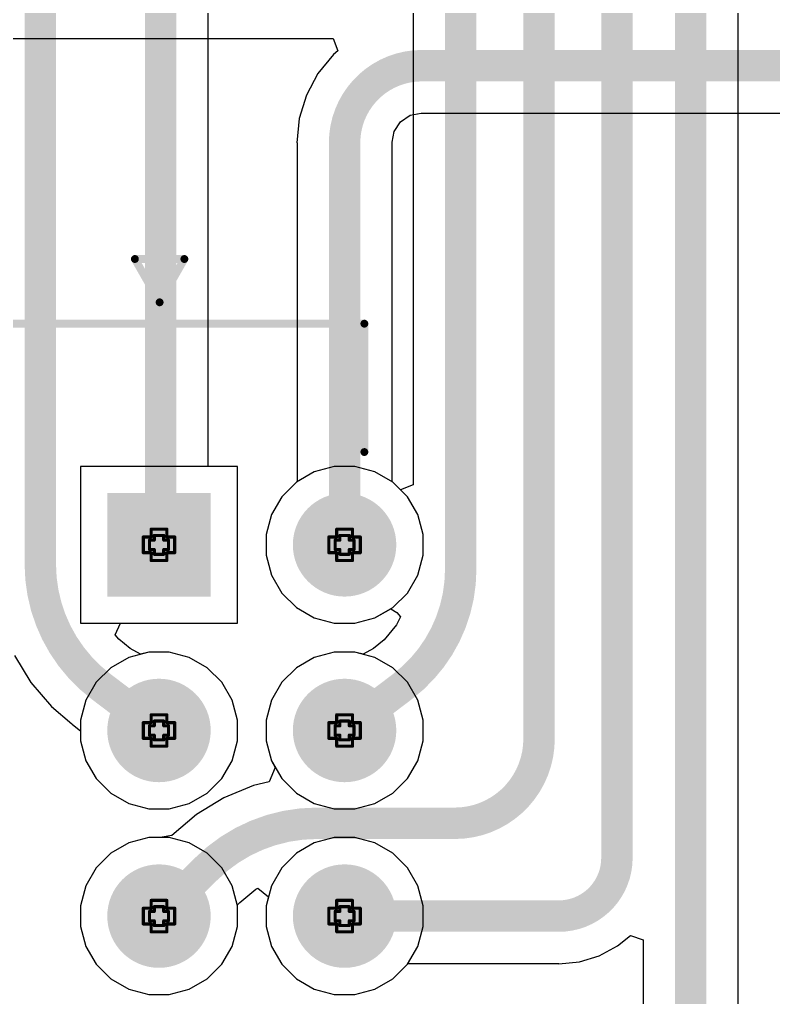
# Model space of a CAD drawing. Header units: inches. Extents: x 0 to 11.4, y 0 to 6.8.
# Drawn here: x 0.271 to 0.751, y 1.942 to 2.565 of the extents above; entities that cross this region are included whole.
import ezdxf

# ---------------------------------------------------------------- set-up
doc = ezdxf.new("R2010")
doc.units = ezdxf.units.IN
doc.header["$MEASUREMENT"] = 0
for name, color, linetype in [('Bottom Layer', 5, 'Continuous'), ('Bottom Overlay', 54, 'Continuous'), ('Bottom Solder', 6, 'Continuous'), ('Drill Drawing', 1, 'Continuous'), ('Multi-Layer', 9, 'Continuous'), ('Pad Holes', 156, 'Continuous'), ('Top Layer', 1, 'Continuous'), ('Top Solder', 216, 'Continuous')]:
    doc.layers.add(name, color=color, linetype=linetype)

# ---------------------------------------------------------------- blocks, each defined once
blk = doc.blocks.new('0430450800_B_55')
at = {"layer": 'Bottom Layer'}
h = blk.add_hatch(color=5, dxfattribs=at)
edge = h.paths.add_edge_path()
edge.add_arc((-0.05906, -0.02598), 0.02992, 0, 360)
h = blk.add_hatch(color=5, dxfattribs=at)
edge = h.paths.add_edge_path()
edge.add_arc((0.05906, -0.02598), 0.02992, 0, 360)
blk.add_hatch(color=5, dxfattribs=at).paths.add_polyline_path([(0.14724, 0.00394), (0.20709, 0.00394), (0.20709, -0.05591), (0.14724, -0.05591)])
h = blk.add_hatch(color=5, dxfattribs=at)
edge = h.paths.add_edge_path()
edge.add_arc((-0.05906, -0.14409), 0.02992, 0, 360)
h = blk.add_hatch(color=5, dxfattribs=at)
edge = h.paths.add_edge_path()
edge.add_arc((0.05906, -0.14409), 0.02992, 0, 360)
h = blk.add_hatch(color=5, dxfattribs=at)
edge = h.paths.add_edge_path()
edge.add_arc((0.17717, -0.14409), 0.02992, 0, 360)
at = {"layer": 'Bottom Solder'}
h = blk.add_hatch(color=6, dxfattribs=at)
edge = h.paths.add_edge_path()
edge.add_arc((-0.05906, -0.02598), 0.03292, 0, 360)
h = blk.add_hatch(color=6, dxfattribs=at)
edge = h.paths.add_edge_path()
edge.add_arc((0.05906, -0.02598), 0.03292, 0, 360)
blk.add_hatch(color=6, dxfattribs=at).paths.add_polyline_path([(0.14424, 0.00694), (0.21009, 0.00694), (0.21009, -0.05891), (0.14424, -0.05891)])
h = blk.add_hatch(color=6, dxfattribs=at)
edge = h.paths.add_edge_path()
edge.add_arc((-0.05906, -0.14409), 0.03292, 0, 360)
h = blk.add_hatch(color=6, dxfattribs=at)
edge = h.paths.add_edge_path()
edge.add_arc((0.05906, -0.14409), 0.03292, 0, 360)
h = blk.add_hatch(color=6, dxfattribs=at)
edge = h.paths.add_edge_path()
edge.add_arc((0.17717, -0.14409), 0.03292, 0, 360)
at = {"layer": 'Multi-Layer'}
h = blk.add_hatch(color=9, dxfattribs=at)
edge = h.paths.add_edge_path()
edge.add_arc((-0.05906, -0.02598), 0.02992, 0, 360)
h = blk.add_hatch(color=9, dxfattribs=at)
edge = h.paths.add_edge_path()
edge.add_arc((0.05906, -0.02598), 0.02992, 0, 360)
blk.add_hatch(color=9, dxfattribs=at).paths.add_polyline_path([(0.14724, 0.00394), (0.20709, 0.00394), (0.20709, -0.05591), (0.14724, -0.05591)])
h = blk.add_hatch(color=9, dxfattribs=at)
edge = h.paths.add_edge_path()
edge.add_arc((-0.05906, -0.14409), 0.02992, 0, 360)
h = blk.add_hatch(color=9, dxfattribs=at)
edge = h.paths.add_edge_path()
edge.add_arc((0.05906, -0.14409), 0.02992, 0, 360)
h = blk.add_hatch(color=9, dxfattribs=at)
edge = h.paths.add_edge_path()
edge.add_arc((0.17717, -0.14409), 0.02992, 0, 360)
at = {"layer": 'Pad Holes'}
h = blk.add_hatch(color=7, dxfattribs=at)
edge = h.paths.add_edge_path()
edge.add_arc((-0.05906, -0.02598), 0.02008, 0, 360)
h = blk.add_hatch(color=7, dxfattribs=at)
edge = h.paths.add_edge_path()
edge.add_arc((0.05906, -0.02598), 0.02008, 0, 360)
h = blk.add_hatch(color=7, dxfattribs=at)
edge = h.paths.add_edge_path()
edge.add_arc((0.17717, -0.02598), 0.02008, 0, 360)
h = blk.add_hatch(color=7, dxfattribs=at)
edge = h.paths.add_edge_path()
edge.add_arc((-0.05906, -0.14409), 0.02008, 0, 360)
h = blk.add_hatch(color=7, dxfattribs=at)
edge = h.paths.add_edge_path()
edge.add_arc((0.05906, -0.14409), 0.02008, 0, 360)
h = blk.add_hatch(color=7, dxfattribs=at)
edge = h.paths.add_edge_path()
edge.add_arc((0.17717, -0.14409), 0.02008, 0, 360)
at = {"layer": 'Top Layer'}
h = blk.add_hatch(color=1, dxfattribs=at)
edge = h.paths.add_edge_path()
edge.add_arc((-0.05906, -0.02598), 0.02992, 0, 360)
h = blk.add_hatch(color=1, dxfattribs=at)
edge = h.paths.add_edge_path()
edge.add_arc((0.05906, -0.02598), 0.02992, 0, 360)
blk.add_hatch(color=1, dxfattribs=at).paths.add_polyline_path([(0.14724, 0.00394), (0.20709, 0.00394), (0.20709, -0.05591), (0.14724, -0.05591)])
h = blk.add_hatch(color=1, dxfattribs=at)
edge = h.paths.add_edge_path()
edge.add_arc((-0.05906, -0.14409), 0.02992, 0, 360)
h = blk.add_hatch(color=1, dxfattribs=at)
edge = h.paths.add_edge_path()
edge.add_arc((0.05906, -0.14409), 0.02992, 0, 360)
h = blk.add_hatch(color=1, dxfattribs=at)
edge = h.paths.add_edge_path()
edge.add_arc((0.17717, -0.14409), 0.02992, 0, 360)
at = {"layer": 'Top Solder'}
h = blk.add_hatch(color=216, dxfattribs=at)
edge = h.paths.add_edge_path()
edge.add_arc((-0.05906, -0.02598), 0.03292, 0, 360)
h = blk.add_hatch(color=216, dxfattribs=at)
edge = h.paths.add_edge_path()
edge.add_arc((0.05906, -0.02598), 0.03292, 0, 360)
blk.add_hatch(color=216, dxfattribs=at).paths.add_polyline_path([(0.14424, 0.00694), (0.21009, 0.00694), (0.21009, -0.05891), (0.14424, -0.05891)])
h = blk.add_hatch(color=216, dxfattribs=at)
edge = h.paths.add_edge_path()
edge.add_arc((-0.05906, -0.14409), 0.03292, 0, 360)
h = blk.add_hatch(color=216, dxfattribs=at)
edge = h.paths.add_edge_path()
edge.add_arc((0.05906, -0.14409), 0.03292, 0, 360)
h = blk.add_hatch(color=216, dxfattribs=at)
edge = h.paths.add_edge_path()
edge.add_arc((0.17717, -0.14409), 0.03292, 0, 360)
at = {"layer": 'Bottom Overlay', "const_width": 0.005}
for points in [[(0.31791, 0.3252), (0.31791, -0.15669)], [(0.35906, -0.01063), (0.3315, -0.02638)], [(0.35906, -0.01063), (0.35906, -0.04213)], [(0.3315, -0.02638), (0.35906, -0.04213)], [(0.23622, -0.15669), (0.31791, -0.15669)]]:
    blk.add_lwpolyline(points, dxfattribs=at)
at = {"layer": 'Bottom Overlay', "const_width": 0.0025}
for points in [[(0.35781, -0.01063, 1), (0.36031, -0.01063, 1)], [(0.35781, -0.01063, 1), (0.36031, -0.01063, 1)], [(0.33025, -0.02638, 1), (0.33275, -0.02638, 1)], [(0.33025, -0.02638, 1), (0.33275, -0.02638, 1)], [(0.35781, -0.04213, 1), (0.36031, -0.04213, 1)], [(0.35781, -0.04213, 1), (0.36031, -0.04213, 1)], [(0.23497, -0.15669, 1), (0.23747, -0.15669, 1)], [(0.31666, -0.15669, 1), (0.31916, -0.15669, 1)], [(0.31666, -0.15669, 1), (0.31916, -0.15669, 1)]]:
    blk.add_lwpolyline(points, format="xyb", close=True, dxfattribs=at)

msp = doc.modelspace()

# ---------------------------------------------------------------- linework, layer by layer
at = {"layer": 'Bottom Layer'}
for p, q in [((0.39124, 2.28035), (0.39124, 2.80851)), ((0.72855, 1.91731), (0.72855, 2.75604)), ((0.52174, 2.60614), (0.52174, 2.26869)), ((0.40991, 2.28035), (0.39124, 2.28035)), ((0.40991, 2.1805), (0.40991, 2.28035)), ((0.47152, 2.28035), (0.45883, 2.27694)), ((0.48467, 2.28035), (0.47152, 2.28035)), ((0.49736, 2.27694), (0.48467, 2.28035)), ((0.45883, 2.27694), (0.44744, 2.27037)), ((0.50875, 2.27037), (0.49736, 2.27694)), ((0.44744, 2.27037), (0.43815, 2.26108)), ((0.51374, 2.26538), (0.50875, 2.27037)), ((0.52174, 2.26869), (0.51374, 2.26538)), ((0.43815, 2.26108), (0.43158, 2.24969)), ((0.43158, 2.24969), (0.42817, 2.237)), ((0.42817, 2.237), (0.42817, 2.22385)), ((0.42817, 2.22385), (0.43158, 2.21116)), ((0.43158, 2.21116), (0.43815, 2.19977)), ((0.43815, 2.19977), (0.44744, 2.19048)), ((0.44744, 2.19048), (0.45883, 2.18391)), ((0.49736, 2.18391), (0.50747, 2.18974)), ((0.50747, 2.18974), (0.51134, 2.18742)), ((0.51377, 2.18456), (0.51112, 2.1796)), ((0.51134, 2.18742), (0.51377, 2.18456)), ((0.33201, 2.17327), (0.33543, 2.1805)), ((0.33543, 2.1805), (0.40991, 2.1805)), ((0.45883, 2.18391), (0.47152, 2.1805)), ((0.47152, 2.1805), (0.48467, 2.1805)), ((0.48467, 2.1805), (0.49736, 2.18391)), ((0.51112, 2.1796), (0.50323, 2.16999)), ((0.33441, 2.17035), (0.33201, 2.17327)), ((0.34154, 2.16449), (0.33441, 2.17035)), ((0.50323, 2.16999), (0.49653, 2.16449)), ((0.26802, 2.15994), (0.27852, 2.1428)), ((0.34823, 2.16085), (0.34154, 2.16449)), ((0.35341, 2.16224), (0.34823, 2.16085)), ((0.36656, 2.16224), (0.35341, 2.16224)), ((0.37925, 2.15883), (0.36656, 2.16224)), ((0.47152, 2.16224), (0.45883, 2.15883)), ((0.48467, 2.16224), (0.47152, 2.16224)), ((0.48985, 2.16085), (0.48467, 2.16224)), ((0.49653, 2.16449), (0.48985, 2.16085)), ((0.39064, 2.15226), (0.37925, 2.15883)), ((0.45883, 2.15883), (0.44744, 2.15226)), ((0.39993, 2.14297), (0.39064, 2.15226)), ((0.44744, 2.15226), (0.43815, 2.14297)), ((0.27852, 2.1428), (0.29158, 2.12752)), ((0.4065, 2.13158), (0.39993, 2.14297)), ((0.43815, 2.14297), (0.43158, 2.13158)), ((0.40991, 2.11889), (0.4065, 2.13158)), ((0.43158, 2.13158), (0.42817, 2.11889)), ((0.29158, 2.12752), (0.30448, 2.11649)), ((0.30448, 2.11649), (0.30488, 2.1161)), ((0.30488, 2.1161), (0.31006, 2.11218)), ((0.40991, 2.10574), (0.40991, 2.11889)), ((0.42817, 2.11889), (0.42817, 2.10574)), ((0.31006, 2.11218), (0.31006, 2.10574)), ((0.31006, 2.10574), (0.31347, 2.09305)), ((0.4065, 2.09305), (0.40991, 2.10574)), ((0.42817, 2.10574), (0.43158, 2.09305)), ((0.31347, 2.09305), (0.32004, 2.08166)), ((0.39993, 2.08166), (0.4065, 2.09305)), ((0.43158, 2.09305), (0.43401, 2.08883)), ((0.43401, 2.08883), (0.43007, 2.07966)), ((0.32004, 2.08166), (0.32933, 2.07237)), ((0.39064, 2.07237), (0.39993, 2.08166)), ((0.43007, 2.07966), (0.42016, 2.07728)), ((0.32933, 2.07237), (0.34072, 2.0658)), ((0.37925, 2.0658), (0.39064, 2.07237)), ((0.42016, 2.07728), (0.40126, 2.06945)), ((0.40126, 2.06945), (0.38381, 2.05876)), ((0.34072, 2.0658), (0.35341, 2.06239)), ((0.35341, 2.06239), (0.36656, 2.06239)), ((0.36656, 2.06239), (0.37925, 2.0658)), ((0.38381, 2.05876), (0.36825, 2.04547)), ((0.35341, 2.04413), (0.34072, 2.04072)), ((0.36081, 2.04413), (0.35341, 2.04413)), ((0.36825, 2.04547), (0.36081, 2.04413)), ((0.34072, 2.04072), (0.32933, 2.03415)), ((0.32933, 2.03415), (0.32004, 2.02486)), ((0.32004, 2.02486), (0.31347, 2.01347)), ((0.31347, 2.01347), (0.31006, 2.00078)), ((0.4114, 2.00291), (0.42166, 2.01133)), ((0.42166, 2.01133), (0.42289, 2.01199)), ((0.42289, 2.01199), (0.42972, 2.00656)), ((0.42972, 2.00656), (0.42817, 2.00078)), ((0.31006, 2.00078), (0.31006, 1.98763)), ((0.40979, 2.00122), (0.41115, 2.00257)), ((0.40991, 2.00078), (0.40979, 2.00122)), ((0.40991, 1.98763), (0.40991, 2.00078)), ((0.41115, 2.00257), (0.4114, 2.00291)), ((0.42817, 2.00078), (0.42817, 1.98763)), ((0.31006, 1.98763), (0.31347, 1.97494)), ((0.4065, 1.97494), (0.40991, 1.98763)), ((0.42817, 1.98763), (0.43158, 1.97494)), ((0.65184, 1.97522), (0.66003, 1.98194)), ((0.66003, 1.98194), (0.66803, 1.97912)), ((0.66803, 1.97912), (0.66803, 1.91731)), ((0.31347, 1.97494), (0.32004, 1.96355)), ((0.39993, 1.96355), (0.4065, 1.97494)), ((0.43158, 1.97494), (0.43815, 1.96355)), ((0.64021, 1.969), (0.65184, 1.97522)), ((0.62759, 1.96517), (0.64021, 1.969)), ((0.32004, 1.96355), (0.32933, 1.95426)), ((0.39064, 1.95426), (0.39993, 1.96355)), ((0.43815, 1.96355), (0.44744, 1.95426)), ((0.50875, 1.95426), (0.51804, 1.96355)), ((0.51804, 1.96355), (0.51827, 1.96395)), ((0.51827, 1.96395), (0.61446, 1.96395)), ((0.61446, 1.96388), (0.62759, 1.96517)), ((0.61446, 1.96395), (0.61446, 1.96388)), ((0.32933, 1.95426), (0.34072, 1.94769)), ((0.37925, 1.94769), (0.39064, 1.95426)), ((0.44744, 1.95426), (0.45883, 1.94769)), ((0.49736, 1.94769), (0.50875, 1.95426)), ((0.34072, 1.94769), (0.35341, 1.94428)), ((0.36656, 1.94428), (0.37925, 1.94769)), ((0.45883, 1.94769), (0.47152, 1.94428)), ((0.48467, 1.94428), (0.49736, 1.94769)), ((0.35341, 1.94428), (0.36656, 1.94428)), ((0.47152, 1.94428), (0.48467, 1.94428))]:
    msp.add_line(p, q, dxfattribs=at)
at = {"layer": 'Bottom Layer', "const_width": 0.02}
for points in [[(0.65142, 2.03116), (0.65142, 2.88479)], [(0.36098, 2.23142), (0.36098, 2.83437)], [(0.69829, 1.91731), (0.69829, 2.78191)], [(0.28445, 2.2181), (0.28445, 2.73037)], [(0.60185, 2.10685), (0.60185, 2.68068)], [(0.552, 2.21483), (0.552, 2.632)], [(0.32315, 2.14022), (0.35998, 2.11232)], [(0.47809, 2.11232), (0.51492, 2.14022)], [(0.46046, 2.05326), (0.54826, 2.05326)], [(0.35998, 1.9942), (0.38975, 2.02397)], [(0.47809, 1.9942), (0.61446, 1.9942)]]:
    msp.add_lwpolyline(points, dxfattribs=at)
for points in [[(0.36098, 2.23142, -0.414214), (0.35998, 2.23043)], [(0.32315, 2.14022, -0.234772), (0.28445, 2.2181)], [(0.552, 2.21483, -0.234771), (0.51492, 2.14022)], [(0.60185, 2.10685, -0.414214), (0.54826, 2.05326)], [(0.38975, 2.02397, -0.198912), (0.46046, 2.05326)], [(0.65142, 2.03116, -0.414214), (0.61446, 1.9942)]]:
    msp.add_lwpolyline(points, format="xyb", dxfattribs=at)
at = {"layer": 'Bottom Layer', "const_width": 0.01}
for points in [[(0.35498, 2.23043, 1), (0.36498, 2.23043, 1)], [(0.35598, 2.23142, 1), (0.36598, 2.23142, 1)], [(0.35598, 2.23142, 1), (0.36598, 2.23142, 1)], [(0.27945, 2.2181, 1), (0.28945, 2.2181, 1)], [(0.27945, 2.2181, 1), (0.28945, 2.2181, 1)], [(0.547, 2.21483, 1), (0.557, 2.21483, 1)], [(0.547, 2.21483, 1), (0.557, 2.21483, 1)], [(0.31815, 2.14022, 1), (0.32815, 2.14022, 1)], [(0.31815, 2.14022, 1), (0.32815, 2.14022, 1)], [(0.50992, 2.14022, 1), (0.51992, 2.14022, 1)], [(0.50992, 2.14022, 1), (0.51992, 2.14022, 1)], [(0.35498, 2.11232, 1), (0.36498, 2.11232, 1)], [(0.47309, 2.11232, 1), (0.48309, 2.11232, 1)], [(0.59685, 2.10685, 1), (0.60685, 2.10685, 1)], [(0.59685, 2.10685, 1), (0.60685, 2.10685, 1)], [(0.45546, 2.05326, 1), (0.46546, 2.05326, 1)], [(0.45546, 2.05326, 1), (0.46546, 2.05326, 1)], [(0.54326, 2.05326, 1), (0.55326, 2.05326, 1)], [(0.54326, 2.05326, 1), (0.55326, 2.05326, 1)], [(0.64642, 2.03116, 1), (0.65642, 2.03116, 1)], [(0.64642, 2.03116, 1), (0.65642, 2.03116, 1)], [(0.38475, 2.02397, 1), (0.39475, 2.02397, 1)], [(0.38475, 2.02397, 1), (0.39475, 2.02397, 1)], [(0.35498, 1.9942, 1), (0.36498, 1.9942, 1)], [(0.47309, 1.9942, 1), (0.48309, 1.9942, 1)], [(0.60946, 1.9942, 1), (0.61946, 1.9942, 1)], [(0.60946, 1.9942, 1), (0.61946, 1.9942, 1)]]:
    msp.add_lwpolyline(points, format="xyb", close=True, dxfattribs=at)
at = {"layer": 'Drill Drawing', "const_width": 0.002}
for points in [[(0.35498, 2.23543), (0.35498, 2.24043)], [(0.35498, 2.24043), (0.36498, 2.24043)], [(0.36498, 2.23543), (0.36498, 2.24043)], [(0.47309, 2.23543), (0.47309, 2.24043)], [(0.47309, 2.24043), (0.48309, 2.24043)], [(0.48309, 2.23543), (0.48309, 2.24043)], [(0.34998, 2.22543), (0.34998, 2.23543)], [(0.34998, 2.23543), (0.35498, 2.23543)], [(0.35398, 2.22743), (0.35398, 2.23343)], [(0.35398, 2.23343), (0.35698, 2.23343)], [(0.35698, 2.23343), (0.35698, 2.23643)], [(0.35698, 2.23643), (0.36298, 2.23643)], [(0.36298, 2.23343), (0.36298, 2.23643)], [(0.36298, 2.23343), (0.36598, 2.23343)], [(0.36498, 2.23543), (0.36998, 2.23543)], [(0.36598, 2.22743), (0.36598, 2.23343)], [(0.36998, 2.22543), (0.36998, 2.23543)], [(0.46809, 2.22543), (0.46809, 2.23543)], [(0.46809, 2.23543), (0.47309, 2.23543)], [(0.47209, 2.22743), (0.47209, 2.23343)], [(0.47209, 2.23343), (0.47509, 2.23343)], [(0.47509, 2.23343), (0.47509, 2.23643)], [(0.47509, 2.23643), (0.48109, 2.23643)], [(0.48109, 2.23343), (0.48109, 2.23643)], [(0.48109, 2.23343), (0.48409, 2.23343)], [(0.48309, 2.23543), (0.48809, 2.23543)], [(0.48409, 2.22743), (0.48409, 2.23343)], [(0.48809, 2.22543), (0.48809, 2.23543)], [(0.35398, 2.22743), (0.35698, 2.22743)], [(0.35698, 2.22443), (0.35698, 2.22743)], [(0.36298, 2.22743), (0.36598, 2.22743)], [(0.36298, 2.22443), (0.36298, 2.22743)], [(0.47209, 2.22743), (0.47509, 2.22743)], [(0.47509, 2.22443), (0.47509, 2.22743)], [(0.48109, 2.22743), (0.48409, 2.22743)], [(0.48109, 2.22443), (0.48109, 2.22743)], [(0.34998, 2.22543), (0.35498, 2.22543)], [(0.35498, 2.22043), (0.35498, 2.22543)], [(0.35498, 2.22043), (0.36498, 2.22043)], [(0.35698, 2.22443), (0.36298, 2.22443)], [(0.36498, 2.22543), (0.36998, 2.22543)], [(0.36498, 2.22043), (0.36498, 2.22543)], [(0.46809, 2.22543), (0.47309, 2.22543)], [(0.47309, 2.22043), (0.47309, 2.22543)], [(0.47309, 2.22043), (0.48309, 2.22043)], [(0.47509, 2.22443), (0.48109, 2.22443)], [(0.48309, 2.22543), (0.48809, 2.22543)], [(0.48309, 2.22043), (0.48309, 2.22543)], [(0.35498, 2.11732), (0.35498, 2.12231)], [(0.35498, 2.12231), (0.36498, 2.12231)], [(0.36498, 2.11732), (0.36498, 2.12231)], [(0.47309, 2.11732), (0.47309, 2.12231)], [(0.47309, 2.12231), (0.48309, 2.12231)], [(0.48309, 2.11732), (0.48309, 2.12231)], [(0.34998, 2.10731), (0.34998, 2.11732)], [(0.34998, 2.11732), (0.35498, 2.11732)], [(0.35398, 2.10932), (0.35398, 2.11531)], [(0.35398, 2.11531), (0.35698, 2.11531)], [(0.35698, 2.11531), (0.35698, 2.11831)], [(0.35698, 2.11831), (0.36298, 2.11831)], [(0.36298, 2.11531), (0.36298, 2.11831)], [(0.36298, 2.11531), (0.36598, 2.11531)], [(0.36498, 2.11732), (0.36998, 2.11732)], [(0.36598, 2.10932), (0.36598, 2.11531)], [(0.36998, 2.10731), (0.36998, 2.11732)], [(0.46809, 2.10731), (0.46809, 2.11732)], [(0.46809, 2.11732), (0.47309, 2.11732)], [(0.47209, 2.10932), (0.47209, 2.11531)], [(0.47209, 2.11531), (0.47509, 2.11531)], [(0.47509, 2.11531), (0.47509, 2.11831)], [(0.47509, 2.11831), (0.48109, 2.11831)], [(0.48109, 2.11531), (0.48109, 2.11831)], [(0.48109, 2.11531), (0.48409, 2.11531)], [(0.48309, 2.11732), (0.48809, 2.11732)], [(0.48409, 2.10932), (0.48409, 2.11531)], [(0.48809, 2.10731), (0.48809, 2.11732)], [(0.35398, 2.10932), (0.35698, 2.10932)], [(0.35698, 2.10631), (0.35698, 2.10932)], [(0.36298, 2.10932), (0.36598, 2.10932)], [(0.36298, 2.10631), (0.36298, 2.10932)], [(0.47209, 2.10932), (0.47509, 2.10932)], [(0.47509, 2.10631), (0.47509, 2.10932)], [(0.48109, 2.10932), (0.48409, 2.10932)], [(0.48109, 2.10631), (0.48109, 2.10932)], [(0.34998, 2.10731), (0.35498, 2.10731)], [(0.35498, 2.10231), (0.35498, 2.10731)], [(0.35498, 2.10231), (0.36498, 2.10231)], [(0.35698, 2.10631), (0.36298, 2.10631)], [(0.36498, 2.10731), (0.36998, 2.10731)], [(0.36498, 2.10231), (0.36498, 2.10731)], [(0.46809, 2.10731), (0.47309, 2.10731)], [(0.47309, 2.10231), (0.47309, 2.10731)], [(0.47309, 2.10231), (0.48309, 2.10231)], [(0.47509, 2.10631), (0.48109, 2.10631)], [(0.48309, 2.10731), (0.48809, 2.10731)], [(0.48309, 2.10231), (0.48309, 2.10731)], [(0.35498, 1.9992), (0.35498, 2.0042)], [(0.35498, 2.0042), (0.36498, 2.0042)], [(0.36498, 1.9992), (0.36498, 2.0042)], [(0.47309, 1.9992), (0.47309, 2.0042)], [(0.47309, 2.0042), (0.48309, 2.0042)], [(0.48309, 1.9992), (0.48309, 2.0042)], [(0.34998, 1.9892), (0.34998, 1.9992)], [(0.34998, 1.9992), (0.35498, 1.9992)], [(0.35398, 1.9912), (0.35398, 1.9972)], [(0.35398, 1.9972), (0.35698, 1.9972)], [(0.35698, 1.9972), (0.35698, 2.0002)], [(0.35698, 2.0002), (0.36298, 2.0002)], [(0.36298, 1.9972), (0.36298, 2.0002)], [(0.36298, 1.9972), (0.36598, 1.9972)], [(0.36498, 1.9992), (0.36998, 1.9992)], [(0.36598, 1.9912), (0.36598, 1.9972)], [(0.36998, 1.9892), (0.36998, 1.9992)], [(0.46809, 1.9892), (0.46809, 1.9992)], [(0.46809, 1.9992), (0.47309, 1.9992)], [(0.47209, 1.9912), (0.47209, 1.9972)], [(0.47209, 1.9972), (0.47509, 1.9972)], [(0.47509, 1.9972), (0.47509, 2.0002)], [(0.47509, 2.0002), (0.48109, 2.0002)], [(0.48109, 1.9972), (0.48109, 2.0002)], [(0.48109, 1.9972), (0.48409, 1.9972)], [(0.48309, 1.9992), (0.48809, 1.9992)], [(0.48409, 1.9912), (0.48409, 1.9972)], [(0.48809, 1.9892), (0.48809, 1.9992)], [(0.35398, 1.9912), (0.35698, 1.9912)], [(0.35698, 1.9882), (0.35698, 1.9912)], [(0.36298, 1.9912), (0.36598, 1.9912)], [(0.36298, 1.9882), (0.36298, 1.9912)], [(0.47209, 1.9912), (0.47509, 1.9912)], [(0.47509, 1.9882), (0.47509, 1.9912)], [(0.48109, 1.9912), (0.48409, 1.9912)], [(0.48109, 1.9882), (0.48109, 1.9912)], [(0.34998, 1.9892), (0.35498, 1.9892)], [(0.35498, 1.9842), (0.35498, 1.9892)], [(0.35498, 1.9842), (0.36498, 1.9842)], [(0.35698, 1.9882), (0.36298, 1.9882)], [(0.36498, 1.9892), (0.36998, 1.9892)], [(0.36498, 1.9842), (0.36498, 1.9892)], [(0.46809, 1.9892), (0.47309, 1.9892)], [(0.47309, 1.9842), (0.47309, 1.9892)], [(0.47309, 1.9842), (0.48309, 1.9842)], [(0.47509, 1.9882), (0.48109, 1.9882)], [(0.48309, 1.9892), (0.48809, 1.9892)], [(0.48309, 1.9842), (0.48309, 1.9892)]]:
    msp.add_lwpolyline(points, dxfattribs=at)
at = {"layer": 'Drill Drawing', "const_width": 0.001}
for points in [[(0.35448, 2.24043, 1), (0.35548, 2.24043, 1)], [(0.35448, 2.24043, 1), (0.35548, 2.24043, 1)], [(0.36448, 2.24043, 1), (0.36548, 2.24043, 1)], [(0.36448, 2.24043, 1), (0.36548, 2.24043, 1)], [(0.47259, 2.24043, 1), (0.47359, 2.24043, 1)], [(0.47259, 2.24043, 1), (0.47359, 2.24043, 1)], [(0.48259, 2.24043, 1), (0.48359, 2.24043, 1)], [(0.48259, 2.24043, 1), (0.48359, 2.24043, 1)], [(0.34948, 2.23543, 1), (0.35048, 2.23543, 1)], [(0.34948, 2.23543, 1), (0.35048, 2.23543, 1)], [(0.35348, 2.23343, 1), (0.35448, 2.23343, 1)], [(0.35348, 2.23343, 1), (0.35448, 2.23343, 1)], [(0.35448, 2.23543, 1), (0.35548, 2.23543, 1)], [(0.35448, 2.23543, 1), (0.35548, 2.23543, 1)], [(0.35648, 2.23643, 1), (0.35748, 2.23643, 1)], [(0.35648, 2.23643, 1), (0.35748, 2.23643, 1)], [(0.35648, 2.23343, 1), (0.35748, 2.23343, 1)], [(0.35648, 2.23343, 1), (0.35748, 2.23343, 1)], [(0.36248, 2.23643, 1), (0.36348, 2.23643, 1)], [(0.36248, 2.23643, 1), (0.36348, 2.23643, 1)], [(0.36248, 2.23343, 1), (0.36348, 2.23343, 1)], [(0.36248, 2.23343, 1), (0.36348, 2.23343, 1)], [(0.36448, 2.23543, 1), (0.36548, 2.23543, 1)], [(0.36448, 2.23543, 1), (0.36548, 2.23543, 1)], [(0.36548, 2.23343, 1), (0.36648, 2.23343, 1)], [(0.36548, 2.23343, 1), (0.36648, 2.23343, 1)], [(0.36948, 2.23543, 1), (0.37048, 2.23543, 1)], [(0.36948, 2.23543, 1), (0.37048, 2.23543, 1)], [(0.46759, 2.23543, 1), (0.46859, 2.23543, 1)], [(0.46759, 2.23543, 1), (0.46859, 2.23543, 1)], [(0.47159, 2.23343, 1), (0.47259, 2.23343, 1)], [(0.47159, 2.23343, 1), (0.47259, 2.23343, 1)], [(0.47259, 2.23543, 1), (0.47359, 2.23543, 1)], [(0.47259, 2.23543, 1), (0.47359, 2.23543, 1)], [(0.47459, 2.23643, 1), (0.47559, 2.23643, 1)], [(0.47459, 2.23643, 1), (0.47559, 2.23643, 1)], [(0.47459, 2.23343, 1), (0.47559, 2.23343, 1)], [(0.47459, 2.23343, 1), (0.47559, 2.23343, 1)], [(0.48059, 2.23643, 1), (0.48159, 2.23643, 1)], [(0.48059, 2.23643, 1), (0.48159, 2.23643, 1)], [(0.48059, 2.23343, 1), (0.48159, 2.23343, 1)], [(0.48059, 2.23343, 1), (0.48159, 2.23343, 1)], [(0.48259, 2.23543, 1), (0.48359, 2.23543, 1)], [(0.48259, 2.23543, 1), (0.48359, 2.23543, 1)], [(0.48359, 2.23343, 1), (0.48459, 2.23343, 1)], [(0.48359, 2.23343, 1), (0.48459, 2.23343, 1)], [(0.48759, 2.23543, 1), (0.48859, 2.23543, 1)], [(0.48759, 2.23543, 1), (0.48859, 2.23543, 1)], [(0.35348, 2.22743, 1), (0.35448, 2.22743, 1)], [(0.35348, 2.22743, 1), (0.35448, 2.22743, 1)], [(0.35648, 2.22743, 1), (0.35748, 2.22743, 1)], [(0.35648, 2.22743, 1), (0.35748, 2.22743, 1)], [(0.36248, 2.22743, 1), (0.36348, 2.22743, 1)], [(0.36248, 2.22743, 1), (0.36348, 2.22743, 1)], [(0.36548, 2.22743, 1), (0.36648, 2.22743, 1)], [(0.36548, 2.22743, 1), (0.36648, 2.22743, 1)], [(0.47159, 2.22743, 1), (0.47259, 2.22743, 1)], [(0.47159, 2.22743, 1), (0.47259, 2.22743, 1)], [(0.47459, 2.22743, 1), (0.47559, 2.22743, 1)], [(0.47459, 2.22743, 1), (0.47559, 2.22743, 1)], [(0.48059, 2.22743, 1), (0.48159, 2.22743, 1)], [(0.48059, 2.22743, 1), (0.48159, 2.22743, 1)], [(0.48359, 2.22743, 1), (0.48459, 2.22743, 1)], [(0.48359, 2.22743, 1), (0.48459, 2.22743, 1)], [(0.34948, 2.22543, 1), (0.35048, 2.22543, 1)], [(0.34948, 2.22543, 1), (0.35048, 2.22543, 1)], [(0.35448, 2.22543, 1), (0.35548, 2.22543, 1)], [(0.35448, 2.22543, 1), (0.35548, 2.22543, 1)], [(0.35448, 2.22043, 1), (0.35548, 2.22043, 1)], [(0.35448, 2.22043, 1), (0.35548, 2.22043, 1)], [(0.35648, 2.22443, 1), (0.35748, 2.22443, 1)], [(0.35648, 2.22443, 1), (0.35748, 2.22443, 1)], [(0.36248, 2.22443, 1), (0.36348, 2.22443, 1)], [(0.36248, 2.22443, 1), (0.36348, 2.22443, 1)], [(0.36448, 2.22543, 1), (0.36548, 2.22543, 1)], [(0.36448, 2.22543, 1), (0.36548, 2.22543, 1)], [(0.36448, 2.22043, 1), (0.36548, 2.22043, 1)], [(0.36448, 2.22043, 1), (0.36548, 2.22043, 1)], [(0.36948, 2.22543, 1), (0.37048, 2.22543, 1)], [(0.36948, 2.22543, 1), (0.37048, 2.22543, 1)], [(0.46759, 2.22543, 1), (0.46859, 2.22543, 1)], [(0.46759, 2.22543, 1), (0.46859, 2.22543, 1)], [(0.47259, 2.22543, 1), (0.47359, 2.22543, 1)], [(0.47259, 2.22543, 1), (0.47359, 2.22543, 1)], [(0.47259, 2.22043, 1), (0.47359, 2.22043, 1)], [(0.47259, 2.22043, 1), (0.47359, 2.22043, 1)], [(0.47459, 2.22443, 1), (0.47559, 2.22443, 1)], [(0.47459, 2.22443, 1), (0.47559, 2.22443, 1)], [(0.48059, 2.22443, 1), (0.48159, 2.22443, 1)], [(0.48059, 2.22443, 1), (0.48159, 2.22443, 1)], [(0.48259, 2.22543, 1), (0.48359, 2.22543, 1)], [(0.48259, 2.22543, 1), (0.48359, 2.22543, 1)], [(0.48259, 2.22043, 1), (0.48359, 2.22043, 1)], [(0.48259, 2.22043, 1), (0.48359, 2.22043, 1)], [(0.48759, 2.22543, 1), (0.48859, 2.22543, 1)], [(0.48759, 2.22543, 1), (0.48859, 2.22543, 1)], [(0.35448, 2.12231, 1), (0.35548, 2.12231, 1)], [(0.35448, 2.12231, 1), (0.35548, 2.12231, 1)], [(0.36448, 2.12231, 1), (0.36548, 2.12231, 1)], [(0.36448, 2.12231, 1), (0.36548, 2.12231, 1)], [(0.47259, 2.12231, 1), (0.47359, 2.12231, 1)], [(0.47259, 2.12231, 1), (0.47359, 2.12231, 1)], [(0.48259, 2.12231, 1), (0.48359, 2.12231, 1)], [(0.48259, 2.12231, 1), (0.48359, 2.12231, 1)], [(0.34948, 2.11732, 1), (0.35048, 2.11732, 1)], [(0.34948, 2.11732, 1), (0.35048, 2.11732, 1)], [(0.35348, 2.11531, 1), (0.35448, 2.11531, 1)], [(0.35348, 2.11531, 1), (0.35448, 2.11531, 1)], [(0.35448, 2.11732, 1), (0.35548, 2.11732, 1)], [(0.35448, 2.11732, 1), (0.35548, 2.11732, 1)], [(0.35648, 2.11831, 1), (0.35748, 2.11831, 1)], [(0.35648, 2.11831, 1), (0.35748, 2.11831, 1)], [(0.35648, 2.11531, 1), (0.35748, 2.11531, 1)], [(0.35648, 2.11531, 1), (0.35748, 2.11531, 1)], [(0.36248, 2.11831, 1), (0.36348, 2.11831, 1)], [(0.36248, 2.11831, 1), (0.36348, 2.11831, 1)], [(0.36248, 2.11531, 1), (0.36348, 2.11531, 1)], [(0.36248, 2.11531, 1), (0.36348, 2.11531, 1)], [(0.36448, 2.11732, 1), (0.36548, 2.11732, 1)], [(0.36448, 2.11732, 1), (0.36548, 2.11732, 1)], [(0.36548, 2.11531, 1), (0.36648, 2.11531, 1)], [(0.36548, 2.11531, 1), (0.36648, 2.11531, 1)], [(0.36948, 2.11732, 1), (0.37048, 2.11732, 1)], [(0.36948, 2.11732, 1), (0.37048, 2.11732, 1)], [(0.46759, 2.11732, 1), (0.46859, 2.11732, 1)], [(0.46759, 2.11732, 1), (0.46859, 2.11732, 1)], [(0.47159, 2.11531, 1), (0.47259, 2.11531, 1)], [(0.47159, 2.11531, 1), (0.47259, 2.11531, 1)], [(0.47259, 2.11732, 1), (0.47359, 2.11732, 1)], [(0.47259, 2.11732, 1), (0.47359, 2.11732, 1)], [(0.47459, 2.11831, 1), (0.47559, 2.11831, 1)], [(0.47459, 2.11831, 1), (0.47559, 2.11831, 1)], [(0.47459, 2.11531, 1), (0.47559, 2.11531, 1)], [(0.47459, 2.11531, 1), (0.47559, 2.11531, 1)], [(0.48059, 2.11831, 1), (0.48159, 2.11831, 1)], [(0.48059, 2.11831, 1), (0.48159, 2.11831, 1)], [(0.48059, 2.11531, 1), (0.48159, 2.11531, 1)], [(0.48059, 2.11531, 1), (0.48159, 2.11531, 1)], [(0.48259, 2.11732, 1), (0.48359, 2.11732, 1)], [(0.48259, 2.11732, 1), (0.48359, 2.11732, 1)], [(0.48359, 2.11531, 1), (0.48459, 2.11531, 1)], [(0.48359, 2.11531, 1), (0.48459, 2.11531, 1)], [(0.48759, 2.11732, 1), (0.48859, 2.11732, 1)], [(0.48759, 2.11732, 1), (0.48859, 2.11732, 1)], [(0.35348, 2.10932, 1), (0.35448, 2.10932, 1)], [(0.35348, 2.10932, 1), (0.35448, 2.10932, 1)], [(0.35648, 2.10932, 1), (0.35748, 2.10932, 1)], [(0.35648, 2.10932, 1), (0.35748, 2.10932, 1)], [(0.36248, 2.10932, 1), (0.36348, 2.10932, 1)], [(0.36248, 2.10932, 1), (0.36348, 2.10932, 1)], [(0.36548, 2.10932, 1), (0.36648, 2.10932, 1)], [(0.36548, 2.10932, 1), (0.36648, 2.10932, 1)], [(0.47159, 2.10932, 1), (0.47259, 2.10932, 1)], [(0.47159, 2.10932, 1), (0.47259, 2.10932, 1)], [(0.47459, 2.10932, 1), (0.47559, 2.10932, 1)], [(0.47459, 2.10932, 1), (0.47559, 2.10932, 1)], [(0.48059, 2.10932, 1), (0.48159, 2.10932, 1)], [(0.48059, 2.10932, 1), (0.48159, 2.10932, 1)], [(0.48359, 2.10932, 1), (0.48459, 2.10932, 1)], [(0.48359, 2.10932, 1), (0.48459, 2.10932, 1)], [(0.34948, 2.10731, 1), (0.35048, 2.10731, 1)], [(0.34948, 2.10731, 1), (0.35048, 2.10731, 1)], [(0.35448, 2.10731, 1), (0.35548, 2.10731, 1)], [(0.35448, 2.10731, 1), (0.35548, 2.10731, 1)], [(0.35448, 2.10231, 1), (0.35548, 2.10231, 1)], [(0.35448, 2.10231, 1), (0.35548, 2.10231, 1)], [(0.35648, 2.10631, 1), (0.35748, 2.10631, 1)], [(0.35648, 2.10631, 1), (0.35748, 2.10631, 1)], [(0.36248, 2.10631, 1), (0.36348, 2.10631, 1)], [(0.36248, 2.10631, 1), (0.36348, 2.10631, 1)], [(0.36448, 2.10731, 1), (0.36548, 2.10731, 1)], [(0.36448, 2.10731, 1), (0.36548, 2.10731, 1)], [(0.36448, 2.10231, 1), (0.36548, 2.10231, 1)], [(0.36448, 2.10231, 1), (0.36548, 2.10231, 1)], [(0.36948, 2.10731, 1), (0.37048, 2.10731, 1)], [(0.36948, 2.10731, 1), (0.37048, 2.10731, 1)], [(0.46759, 2.10731, 1), (0.46859, 2.10731, 1)], [(0.46759, 2.10731, 1), (0.46859, 2.10731, 1)], [(0.47259, 2.10731, 1), (0.47359, 2.10731, 1)], [(0.47259, 2.10731, 1), (0.47359, 2.10731, 1)], [(0.47259, 2.10231, 1), (0.47359, 2.10231, 1)], [(0.47259, 2.10231, 1), (0.47359, 2.10231, 1)], [(0.47459, 2.10631, 1), (0.47559, 2.10631, 1)], [(0.47459, 2.10631, 1), (0.47559, 2.10631, 1)], [(0.48059, 2.10631, 1), (0.48159, 2.10631, 1)], [(0.48059, 2.10631, 1), (0.48159, 2.10631, 1)], [(0.48259, 2.10731, 1), (0.48359, 2.10731, 1)], [(0.48259, 2.10731, 1), (0.48359, 2.10731, 1)], [(0.48259, 2.10231, 1), (0.48359, 2.10231, 1)], [(0.48259, 2.10231, 1), (0.48359, 2.10231, 1)], [(0.48759, 2.10731, 1), (0.48859, 2.10731, 1)], [(0.48759, 2.10731, 1), (0.48859, 2.10731, 1)], [(0.35448, 2.0042, 1), (0.35548, 2.0042, 1)], [(0.35448, 2.0042, 1), (0.35548, 2.0042, 1)], [(0.36448, 2.0042, 1), (0.36548, 2.0042, 1)], [(0.36448, 2.0042, 1), (0.36548, 2.0042, 1)], [(0.47259, 2.0042, 1), (0.47359, 2.0042, 1)], [(0.47259, 2.0042, 1), (0.47359, 2.0042, 1)], [(0.48259, 2.0042, 1), (0.48359, 2.0042, 1)], [(0.48259, 2.0042, 1), (0.48359, 2.0042, 1)], [(0.34948, 1.9992, 1), (0.35048, 1.9992, 1)], [(0.34948, 1.9992, 1), (0.35048, 1.9992, 1)], [(0.35348, 1.9972, 1), (0.35448, 1.9972, 1)], [(0.35348, 1.9972, 1), (0.35448, 1.9972, 1)], [(0.35448, 1.9992, 1), (0.35548, 1.9992, 1)], [(0.35448, 1.9992, 1), (0.35548, 1.9992, 1)], [(0.35648, 2.0002, 1), (0.35748, 2.0002, 1)], [(0.35648, 2.0002, 1), (0.35748, 2.0002, 1)], [(0.35648, 1.9972, 1), (0.35748, 1.9972, 1)], [(0.35648, 1.9972, 1), (0.35748, 1.9972, 1)], [(0.36248, 2.0002, 1), (0.36348, 2.0002, 1)], [(0.36248, 2.0002, 1), (0.36348, 2.0002, 1)], [(0.36248, 1.9972, 1), (0.36348, 1.9972, 1)], [(0.36248, 1.9972, 1), (0.36348, 1.9972, 1)], [(0.36448, 1.9992, 1), (0.36548, 1.9992, 1)], [(0.36448, 1.9992, 1), (0.36548, 1.9992, 1)], [(0.36548, 1.9972, 1), (0.36648, 1.9972, 1)], [(0.36548, 1.9972, 1), (0.36648, 1.9972, 1)], [(0.36948, 1.9992, 1), (0.37048, 1.9992, 1)], [(0.36948, 1.9992, 1), (0.37048, 1.9992, 1)], [(0.46759, 1.9992, 1), (0.46859, 1.9992, 1)], [(0.46759, 1.9992, 1), (0.46859, 1.9992, 1)], [(0.47159, 1.9972, 1), (0.47259, 1.9972, 1)], [(0.47159, 1.9972, 1), (0.47259, 1.9972, 1)], [(0.47259, 1.9992, 1), (0.47359, 1.9992, 1)], [(0.47259, 1.9992, 1), (0.47359, 1.9992, 1)], [(0.47459, 2.0002, 1), (0.47559, 2.0002, 1)], [(0.47459, 2.0002, 1), (0.47559, 2.0002, 1)], [(0.47459, 1.9972, 1), (0.47559, 1.9972, 1)], [(0.47459, 1.9972, 1), (0.47559, 1.9972, 1)], [(0.48059, 2.0002, 1), (0.48159, 2.0002, 1)], [(0.48059, 2.0002, 1), (0.48159, 2.0002, 1)], [(0.48059, 1.9972, 1), (0.48159, 1.9972, 1)], [(0.48059, 1.9972, 1), (0.48159, 1.9972, 1)], [(0.48259, 1.9992, 1), (0.48359, 1.9992, 1)], [(0.48259, 1.9992, 1), (0.48359, 1.9992, 1)], [(0.48359, 1.9972, 1), (0.48459, 1.9972, 1)], [(0.48359, 1.9972, 1), (0.48459, 1.9972, 1)], [(0.48759, 1.9992, 1), (0.48859, 1.9992, 1)], [(0.48759, 1.9992, 1), (0.48859, 1.9992, 1)], [(0.35348, 1.9912, 1), (0.35448, 1.9912, 1)], [(0.35348, 1.9912, 1), (0.35448, 1.9912, 1)], [(0.35648, 1.9912, 1), (0.35748, 1.9912, 1)], [(0.35648, 1.9912, 1), (0.35748, 1.9912, 1)], [(0.36248, 1.9912, 1), (0.36348, 1.9912, 1)], [(0.36248, 1.9912, 1), (0.36348, 1.9912, 1)], [(0.36548, 1.9912, 1), (0.36648, 1.9912, 1)], [(0.36548, 1.9912, 1), (0.36648, 1.9912, 1)], [(0.47159, 1.9912, 1), (0.47259, 1.9912, 1)], [(0.47159, 1.9912, 1), (0.47259, 1.9912, 1)], [(0.47459, 1.9912, 1), (0.47559, 1.9912, 1)], [(0.47459, 1.9912, 1), (0.47559, 1.9912, 1)], [(0.48059, 1.9912, 1), (0.48159, 1.9912, 1)], [(0.48059, 1.9912, 1), (0.48159, 1.9912, 1)], [(0.48359, 1.9912, 1), (0.48459, 1.9912, 1)], [(0.48359, 1.9912, 1), (0.48459, 1.9912, 1)], [(0.34948, 1.9892, 1), (0.35048, 1.9892, 1)], [(0.34948, 1.9892, 1), (0.35048, 1.9892, 1)], [(0.35448, 1.9892, 1), (0.35548, 1.9892, 1)], [(0.35448, 1.9892, 1), (0.35548, 1.9892, 1)], [(0.35448, 1.9842, 1), (0.35548, 1.9842, 1)], [(0.35448, 1.9842, 1), (0.35548, 1.9842, 1)], [(0.35648, 1.9882, 1), (0.35748, 1.9882, 1)], [(0.35648, 1.9882, 1), (0.35748, 1.9882, 1)], [(0.36248, 1.9882, 1), (0.36348, 1.9882, 1)], [(0.36248, 1.9882, 1), (0.36348, 1.9882, 1)], [(0.36448, 1.9892, 1), (0.36548, 1.9892, 1)], [(0.36448, 1.9892, 1), (0.36548, 1.9892, 1)], [(0.36448, 1.9842, 1), (0.36548, 1.9842, 1)], [(0.36448, 1.9842, 1), (0.36548, 1.9842, 1)], [(0.36948, 1.9892, 1), (0.37048, 1.9892, 1)], [(0.36948, 1.9892, 1), (0.37048, 1.9892, 1)], [(0.46759, 1.9892, 1), (0.46859, 1.9892, 1)], [(0.46759, 1.9892, 1), (0.46859, 1.9892, 1)], [(0.47259, 1.9892, 1), (0.47359, 1.9892, 1)], [(0.47259, 1.9892, 1), (0.47359, 1.9892, 1)], [(0.47259, 1.9842, 1), (0.47359, 1.9842, 1)], [(0.47259, 1.9842, 1), (0.47359, 1.9842, 1)], [(0.47459, 1.9882, 1), (0.47559, 1.9882, 1)], [(0.47459, 1.9882, 1), (0.47559, 1.9882, 1)], [(0.48059, 1.9882, 1), (0.48159, 1.9882, 1)], [(0.48059, 1.9882, 1), (0.48159, 1.9882, 1)], [(0.48259, 1.9892, 1), (0.48359, 1.9892, 1)], [(0.48259, 1.9892, 1), (0.48359, 1.9892, 1)], [(0.48259, 1.9842, 1), (0.48359, 1.9842, 1)], [(0.48259, 1.9842, 1), (0.48359, 1.9842, 1)], [(0.48759, 1.9892, 1), (0.48859, 1.9892, 1)], [(0.48759, 1.9892, 1), (0.48859, 1.9892, 1)]]:
    msp.add_lwpolyline(points, format="xyb", close=True, dxfattribs=at)
at = {"layer": 'Top Layer'}
for p, q in [((0.2391, 2.55274), (0.47093, 2.55274)), ((0.47093, 2.55274), (0.47379, 2.54474)), ((0.47099, 2.54244), (0.46111, 2.5304)), ((0.47379, 2.54474), (0.47099, 2.54244)), ((0.46111, 2.5304), (0.45376, 2.51666)), ((0.45376, 2.51666), (0.44924, 2.50175)), ((0.44924, 2.50175), (0.44771, 2.48625)), ((0.51378, 2.49965), (0.51993, 2.50376)), ((0.51993, 2.50376), (0.52682, 2.50513)), ((0.52682, 2.50513), (0.52719, 2.50508)), ((0.52719, 2.50508), (2.11716, 2.50508)), ((0.50967, 2.4935), (0.51378, 2.49965)), ((0.5083, 2.48662), (0.50967, 2.4935)), ((0.44771, 2.48625), (0.44784, 2.48625)), ((0.44784, 2.48625), (0.44784, 2.2706)), ((0.50835, 2.48625), (0.5083, 2.48662)), ((0.50835, 2.2706), (0.50835, 2.48625)), ((0.40991, 2.28035), (0.31006, 2.28035)), ((0.31006, 2.28035), (0.31006, 2.1805)), ((0.40991, 2.1805), (0.40991, 2.28035)), ((0.44744, 2.27037), (0.43815, 2.26108)), ((0.44784, 2.2706), (0.44744, 2.27037)), ((0.50875, 2.27037), (0.50835, 2.2706)), ((0.51804, 2.26108), (0.50875, 2.27037)), ((0.43815, 2.26108), (0.43158, 2.24969)), ((0.52461, 2.24969), (0.51804, 2.26108)), ((0.43158, 2.24969), (0.42817, 2.237)), ((0.52802, 2.237), (0.52461, 2.24969)), ((0.42817, 2.237), (0.42817, 2.22385)), ((0.52802, 2.22385), (0.52802, 2.237)), ((0.42817, 2.22385), (0.43158, 2.21116)), ((0.52461, 2.21116), (0.52802, 2.22385)), ((0.43158, 2.21116), (0.43815, 2.19977)), ((0.51804, 2.19977), (0.52461, 2.21116)), ((0.43815, 2.19977), (0.44744, 2.19048)), ((0.50875, 2.19048), (0.51804, 2.19977)), ((0.44744, 2.19048), (0.45883, 2.18391)), ((0.49736, 2.18391), (0.50875, 2.19048)), ((0.31006, 2.1805), (0.40991, 2.1805)), ((0.45883, 2.18391), (0.47152, 2.1805)), ((0.47152, 2.1805), (0.48467, 2.1805)), ((0.48467, 2.1805), (0.49736, 2.18391)), ((0.35341, 2.16224), (0.34072, 2.15883)), ((0.36656, 2.16224), (0.35341, 2.16224)), ((0.37925, 2.15883), (0.36656, 2.16224)), ((0.47152, 2.16224), (0.45883, 2.15883)), ((0.48467, 2.16224), (0.47152, 2.16224)), ((0.49736, 2.15883), (0.48467, 2.16224)), ((0.34072, 2.15883), (0.32933, 2.15226)), ((0.39064, 2.15226), (0.37925, 2.15883)), ((0.45883, 2.15883), (0.44744, 2.15226)), ((0.50875, 2.15226), (0.49736, 2.15883)), ((0.32933, 2.15226), (0.32004, 2.14297)), ((0.39993, 2.14297), (0.39064, 2.15226)), ((0.44744, 2.15226), (0.43815, 2.14297)), ((0.51804, 2.14297), (0.50875, 2.15226)), ((0.32004, 2.14297), (0.31347, 2.13158)), ((0.4065, 2.13158), (0.39993, 2.14297)), ((0.43815, 2.14297), (0.43158, 2.13158)), ((0.52461, 2.13158), (0.51804, 2.14297)), ((0.31347, 2.13158), (0.31006, 2.11889)), ((0.40991, 2.11889), (0.4065, 2.13158)), ((0.43158, 2.13158), (0.42817, 2.11889)), ((0.52802, 2.11889), (0.52461, 2.13158)), ((0.31006, 2.11889), (0.31006, 2.10574)), ((0.40991, 2.10574), (0.40991, 2.11889)), ((0.42817, 2.11889), (0.42817, 2.10574)), ((0.52802, 2.10574), (0.52802, 2.11889)), ((0.31006, 2.10574), (0.31347, 2.09305)), ((0.4065, 2.09305), (0.40991, 2.10574)), ((0.42817, 2.10574), (0.43158, 2.09305)), ((0.52461, 2.09305), (0.52802, 2.10574)), ((0.31347, 2.09305), (0.32004, 2.08166)), ((0.39993, 2.08166), (0.4065, 2.09305)), ((0.43158, 2.09305), (0.43815, 2.08166)), ((0.51804, 2.08166), (0.52461, 2.09305)), ((0.32004, 2.08166), (0.32933, 2.07237)), ((0.39064, 2.07237), (0.39993, 2.08166)), ((0.43815, 2.08166), (0.44744, 2.07237)), ((0.50875, 2.07237), (0.51804, 2.08166)), ((0.32933, 2.07237), (0.34072, 2.0658)), ((0.37925, 2.0658), (0.39064, 2.07237)), ((0.44744, 2.07237), (0.45883, 2.0658)), ((0.49736, 2.0658), (0.50875, 2.07237)), ((0.34072, 2.0658), (0.35341, 2.06239)), ((0.35341, 2.06239), (0.36656, 2.06239)), ((0.36656, 2.06239), (0.37925, 2.0658)), ((0.45883, 2.0658), (0.47152, 2.06239)), ((0.47152, 2.06239), (0.48467, 2.06239)), ((0.48467, 2.06239), (0.49736, 2.0658)), ((0.35341, 2.04413), (0.34072, 2.04072)), ((0.36656, 2.04413), (0.35341, 2.04413)), ((0.37925, 2.04072), (0.36656, 2.04413)), ((0.47152, 2.04413), (0.45883, 2.04072)), ((0.48467, 2.04413), (0.47152, 2.04413)), ((0.49736, 2.04072), (0.48467, 2.04413)), ((0.34072, 2.04072), (0.32933, 2.03415)), ((0.39064, 2.03415), (0.37925, 2.04072)), ((0.45883, 2.04072), (0.44744, 2.03415)), ((0.50875, 2.03415), (0.49736, 2.04072)), ((0.32933, 2.03415), (0.32004, 2.02486)), ((0.39993, 2.02486), (0.39064, 2.03415)), ((0.44744, 2.03415), (0.43815, 2.02486)), ((0.51804, 2.02486), (0.50875, 2.03415)), ((0.32004, 2.02486), (0.31347, 2.01347)), ((0.4065, 2.01347), (0.39993, 2.02486)), ((0.43815, 2.02486), (0.43158, 2.01347)), ((0.52461, 2.01347), (0.51804, 2.02486)), ((0.31347, 2.01347), (0.31006, 2.00078)), ((0.40991, 2.00078), (0.4065, 2.01347)), ((0.43158, 2.01347), (0.42817, 2.00078)), ((0.52802, 2.00078), (0.52461, 2.01347)), ((0.31006, 2.00078), (0.31006, 1.98763)), ((0.40991, 1.98763), (0.40991, 2.00078)), ((0.42817, 2.00078), (0.42817, 1.98763)), ((0.52802, 1.98763), (0.52802, 2.00078)), ((0.31006, 1.98763), (0.31347, 1.97494)), ((0.4065, 1.97494), (0.40991, 1.98763)), ((0.42817, 1.98763), (0.43158, 1.97494)), ((0.52461, 1.97494), (0.52802, 1.98763)), ((0.31347, 1.97494), (0.32004, 1.96355)), ((0.39993, 1.96355), (0.4065, 1.97494)), ((0.43158, 1.97494), (0.43815, 1.96355)), ((0.51804, 1.96355), (0.52461, 1.97494)), ((0.32004, 1.96355), (0.32933, 1.95426)), ((0.39064, 1.95426), (0.39993, 1.96355)), ((0.43815, 1.96355), (0.44744, 1.95426)), ((0.50875, 1.95426), (0.51804, 1.96355)), ((0.32933, 1.95426), (0.34072, 1.94769)), ((0.37925, 1.94769), (0.39064, 1.95426)), ((0.44744, 1.95426), (0.45883, 1.94769)), ((0.49736, 1.94769), (0.50875, 1.95426)), ((0.34072, 1.94769), (0.35341, 1.94428)), ((0.36656, 1.94428), (0.37925, 1.94769)), ((0.45883, 1.94769), (0.47152, 1.94428)), ((0.48467, 1.94428), (0.49736, 1.94769)), ((0.35341, 1.94428), (0.36656, 1.94428)), ((0.47152, 1.94428), (0.48467, 1.94428))]:
    msp.add_line(p, q, dxfattribs=at)
at = {"layer": 'Top Layer', "const_width": 0.02}
msp.add_lwpolyline([(0.47809, 2.48625, -0.414214), (0.52719, 2.53534)], format="xyb", dxfattribs=at)
for points in [[(0.52719, 2.53534), (2.11716, 2.53534)], [(0.47809, 2.23043), (0.47809, 2.48625)]]:
    msp.add_lwpolyline(points, dxfattribs=at)
at = {"layer": 'Top Layer', "const_width": 0.01}
for points in [[(0.52219, 2.53534, 1), (0.53219, 2.53534, 1)], [(0.52219, 2.53534, 1), (0.53219, 2.53534, 1)], [(0.47309, 2.48625, 1), (0.48309, 2.48625, 1)], [(0.47309, 2.48625, 1), (0.48309, 2.48625, 1)], [(0.47309, 2.23043, 1), (0.48309, 2.23043, 1)]]:
    msp.add_lwpolyline(points, format="xyb", close=True, dxfattribs=at)

# ---------------------------------------------------------------- block references
at = {"rotation": 90}
msp.add_blockref('0430450800_B_55', (0.334, 2.05326), dxfattribs=at)

doc.saveas('drawing.dxf')
